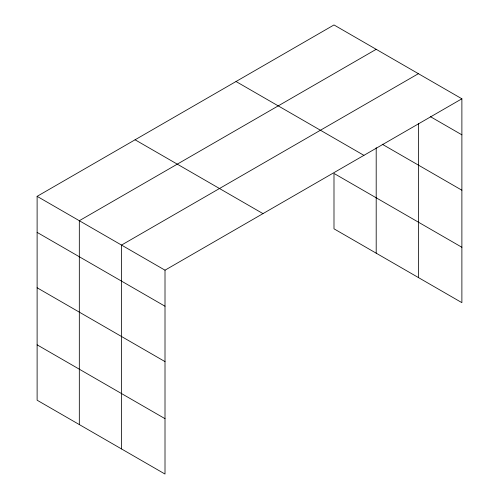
<?xml version="1.0" encoding="UTF-8"?>
<svg xmlns="http://www.w3.org/2000/svg" width="499" height="499" viewBox="0 0 499 499"><rect width="100%" height="100%" fill="white"/><g stroke="black" fill="none" stroke-linecap="round" stroke-linejoin="round"><path stroke-width="0.75" d="M37.119 196.344L165.007 270.184L165.007 474.05L37.119 400.21L37.119 196.344L333.993 24.95L461.881 98.79L461.881 302.656L333.993 228.816L333.993 173.434L461.881 247.273M376.196 49.314L79.322 220.714L79.322 424.58M418.399 73.684L121.525 245.078L121.525 448.944M165.007 270.184L461.881 98.79M430.437 116.679L461.881 134.83M382.222 144.223L461.881 190.213M236.021 81.512L363.914 155.345M135.086 139.789L262.979 213.622M37.119 232.391L165.007 306.224M37.119 287.773L165.007 361.607M37.119 344.834L165.007 418.667M418.399 123.571L418.399 277.55M376.196 147.679L376.196 253.18"/></g></svg>
